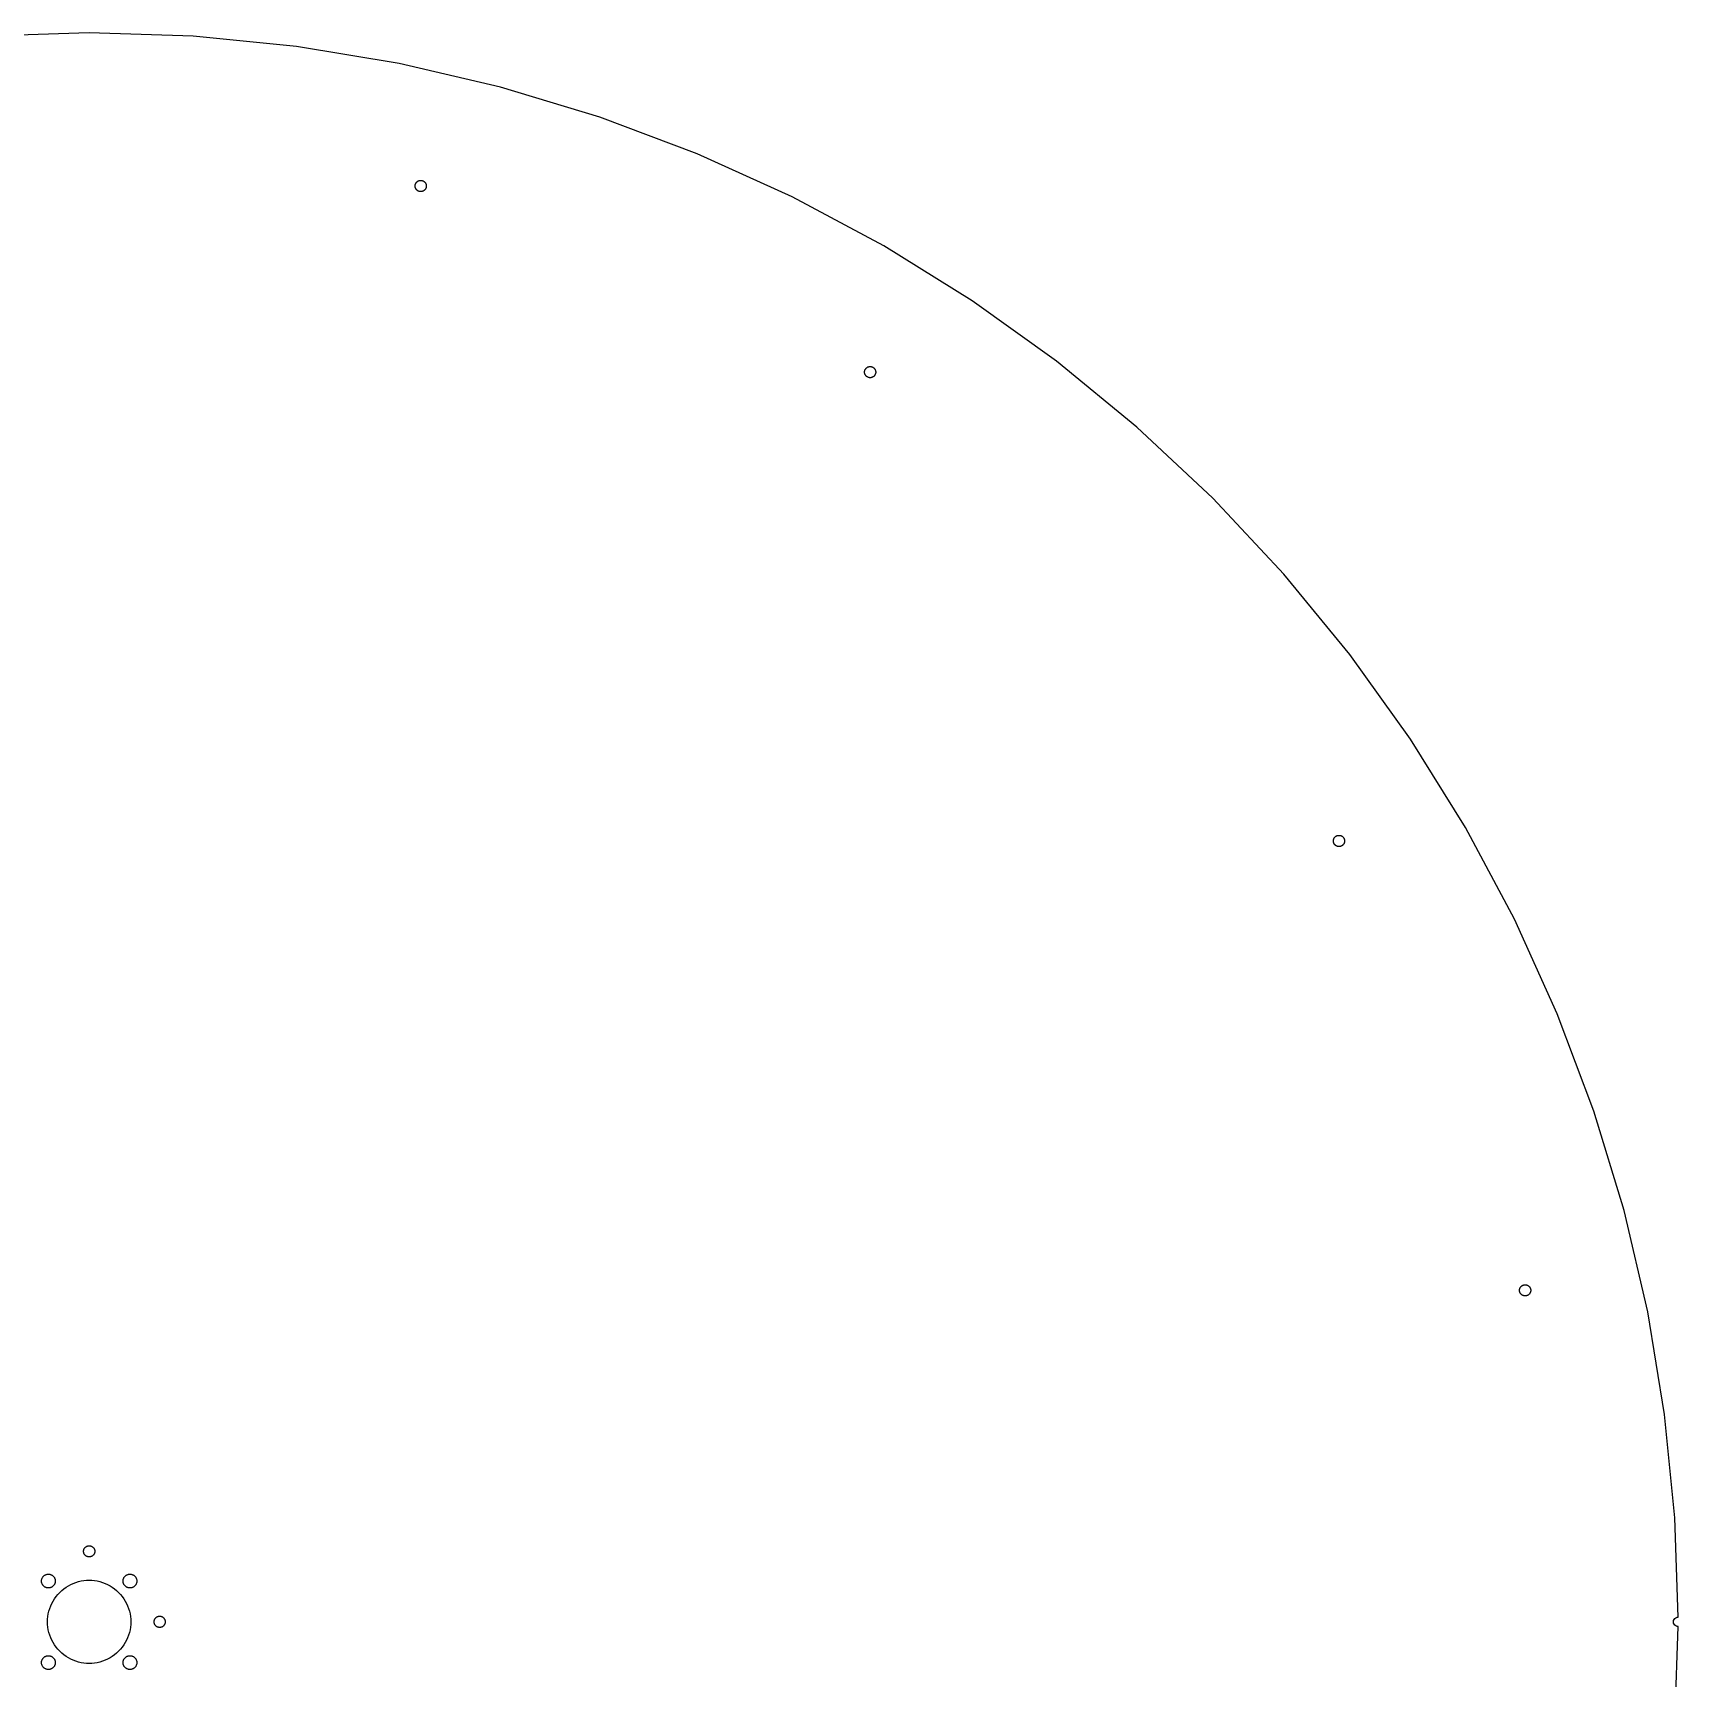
# Model space of a CAD drawing. Header units: metres. Extents: x -496 to 496, y -496 to 496.
# Drawn here: x -18 to 496, y -18 to 496 of the extents above; entities that cross this region are included whole.
import ezdxf

# ---------------------------------------------------------------- set-up
doc = ezdxf.new("R2010")
doc.units = ezdxf.units.M

msp = doc.modelspace()

# ---------------------------------------------------------------- linework, layer by layer
for p, q in [((0, 496), (-32.4399, 494.938)), ((32.4399, 494.938), (0, 496)), ((64.741, 491.757), (32.4399, 494.938)), ((96.7648, 486.469), (64.741, 491.757)), ((128.374, 479.099), (96.7648, 486.469)), ((159.434, 469.677), (128.374, 479.099)), ((189.811, 458.244), (159.434, 469.677)), ((219.375, 444.849), (189.811, 458.244)), ((101.727, 448.21), (101.731, 448.325)), ((101.731, 448.096), (101.727, 448.21)), ((101.731, 448.325), (101.742, 448.439)), ((101.742, 447.982), (101.731, 448.096)), ((101.742, 448.439), (101.761, 448.552)), ((101.761, 447.869), (101.742, 447.982)), ((101.761, 448.552), (101.787, 448.663)), ((101.787, 447.757), (101.761, 447.869)), ((101.787, 448.663), (101.82, 448.773)), ((101.82, 447.648), (101.787, 447.757)), ((101.82, 448.773), (101.861, 448.88)), ((101.861, 447.541), (101.82, 447.648)), ((101.861, 448.88), (101.908, 448.984)), ((101.908, 447.436), (101.861, 447.541)), ((101.908, 448.984), (101.962, 449.085)), ((101.962, 447.335), (101.908, 447.436)), ((101.962, 449.085), (102.022, 449.182)), ((102.022, 447.238), (101.962, 447.335)), ((102.022, 449.182), (102.089, 449.276)), ((102.089, 447.145), (102.022, 447.238)), ((102.089, 449.276), (102.162, 449.364)), ((102.162, 447.056), (102.089, 447.145)), ((102.162, 449.364), (102.24, 449.448)), ((102.24, 446.973), (102.162, 447.056)), ((102.24, 449.448), (102.324, 449.526)), ((102.324, 446.895), (102.24, 446.973)), ((102.324, 449.526), (102.412, 449.599)), ((102.412, 446.822), (102.324, 446.895)), ((102.412, 449.599), (102.505, 449.665)), ((102.505, 446.755), (102.412, 446.822)), ((102.505, 449.665), (102.602, 449.726)), ((102.602, 449.726), (102.703, 449.78)), ((102.703, 449.78), (102.808, 449.827)), ((102.808, 449.827), (102.915, 449.867)), ((102.915, 449.867), (103.025, 449.901)), ((103.025, 449.901), (103.136, 449.927)), ((103.136, 449.927), (103.249, 449.945)), ((103.249, 449.945), (103.363, 449.956)), ((103.363, 449.956), (103.477, 449.96)), ((103.477, 449.96), (103.592, 449.956)), ((103.592, 449.956), (103.706, 449.945)), ((103.706, 449.945), (103.819, 449.927)), ((103.819, 449.927), (103.93, 449.901)), ((103.93, 449.901), (104.04, 449.867)), ((104.04, 449.867), (104.147, 449.827)), ((104.147, 449.827), (104.251, 449.78)), ((104.251, 449.78), (104.352, 449.726)), ((104.352, 449.726), (104.45, 449.665)), ((104.45, 449.665), (104.543, 449.599)), ((104.543, 446.822), (104.45, 446.755)), ((104.543, 449.599), (104.631, 449.526)), ((104.631, 446.895), (104.543, 446.822)), ((104.631, 449.526), (104.715, 449.448)), ((104.715, 446.973), (104.631, 446.895)), ((104.715, 449.448), (104.793, 449.364)), ((104.793, 447.056), (104.715, 446.973)), ((104.793, 449.364), (104.866, 449.276)), ((104.866, 447.145), (104.793, 447.056)), ((104.866, 449.276), (104.933, 449.182)), ((104.933, 447.238), (104.866, 447.145)), ((104.933, 449.182), (104.993, 449.085)), ((104.993, 447.335), (104.933, 447.238)), ((104.993, 449.085), (105.047, 448.984)), ((105.047, 447.436), (104.993, 447.335)), ((105.047, 448.984), (105.094, 448.88)), ((105.094, 447.541), (105.047, 447.436)), ((105.094, 448.88), (105.135, 448.773)), ((105.135, 447.648), (105.094, 447.541)), ((105.135, 448.773), (105.168, 448.663)), ((105.168, 447.757), (105.135, 447.648)), ((105.168, 448.663), (105.194, 448.552)), ((105.194, 447.869), (105.168, 447.757)), ((105.194, 448.552), (105.213, 448.439)), ((105.213, 447.982), (105.194, 447.869)), ((105.213, 448.439), (105.224, 448.325)), ((105.224, 448.096), (105.213, 447.982)), ((105.224, 448.325), (105.227, 448.21)), ((105.227, 448.21), (105.224, 448.096)), ((102.602, 446.695), (102.505, 446.755)), ((102.703, 446.641), (102.602, 446.695)), ((102.808, 446.593), (102.703, 446.641)), ((102.915, 446.553), (102.808, 446.593)), ((103.025, 446.52), (102.915, 446.553)), ((103.136, 446.494), (103.025, 446.52)), ((103.249, 446.475), (103.136, 446.494)), ((103.363, 446.464), (103.249, 446.475)), ((103.477, 446.46), (103.363, 446.464)), ((103.592, 446.464), (103.477, 446.46)), ((103.706, 446.475), (103.592, 446.464)), ((103.819, 446.494), (103.706, 446.475)), ((103.93, 446.52), (103.819, 446.494)), ((104.04, 446.553), (103.93, 446.52)), ((104.147, 446.593), (104.04, 446.553)), ((104.251, 446.641), (104.147, 446.593)), ((104.352, 446.695), (104.251, 446.641)), ((104.45, 446.755), (104.352, 446.695)), ((248, 429.549), (219.375, 444.849)), ((275.563, 412.409), (248, 429.549)), ((301.946, 393.503), (275.563, 412.409)), ((242.017, 390.217), (242.028, 390.331)), ((242.028, 390.331), (242.046, 390.444)), ((242.046, 390.444), (242.072, 390.555)), ((242.072, 390.555), (242.106, 390.665)), ((242.106, 390.665), (242.146, 390.772)), ((242.146, 390.772), (242.193, 390.876)), ((242.193, 390.876), (242.247, 390.977)), ((242.247, 390.977), (242.308, 391.074)), ((242.308, 391.074), (242.374, 391.167)), ((242.374, 391.167), (242.447, 391.256)), ((242.447, 391.256), (242.525, 391.34)), ((242.525, 391.34), (242.609, 391.418)), ((242.609, 391.418), (242.698, 391.49)), ((242.698, 391.49), (242.791, 391.557)), ((242.791, 391.557), (242.888, 391.618)), ((242.888, 391.618), (242.989, 391.672)), ((242.989, 391.672), (243.093, 391.719)), ((243.093, 391.719), (243.2, 391.759)), ((243.2, 391.759), (243.31, 391.792)), ((243.31, 391.792), (243.421, 391.818)), ((243.421, 391.818), (243.534, 391.837)), ((243.534, 391.837), (243.648, 391.848)), ((243.648, 391.848), (243.763, 391.852)), ((243.763, 391.852), (243.877, 391.848)), ((243.877, 391.848), (243.991, 391.837)), ((243.991, 391.837), (244.104, 391.818)), ((244.104, 391.818), (244.216, 391.792)), ((244.216, 391.792), (244.325, 391.759)), ((244.325, 391.759), (244.433, 391.719)), ((244.433, 391.719), (244.537, 391.672)), ((244.537, 391.672), (244.638, 391.618)), ((244.638, 391.618), (244.735, 391.557)), ((244.735, 391.557), (244.828, 391.49)), ((244.828, 391.49), (244.917, 391.418)), ((244.917, 391.418), (245, 391.34)), ((245, 391.34), (245.079, 391.256)), ((245.079, 391.256), (245.151, 391.167)), ((245.151, 391.167), (245.218, 391.074)), ((245.218, 391.074), (245.278, 390.977)), ((245.278, 390.977), (245.332, 390.876)), ((245.332, 390.876), (245.38, 390.772)), ((245.38, 390.772), (245.42, 390.665)), ((245.42, 390.665), (245.453, 390.555)), ((245.453, 390.555), (245.479, 390.444)), ((245.479, 390.444), (245.498, 390.331)), ((245.498, 390.331), (245.509, 390.217)), ((327.036, 372.913), (301.946, 393.503)), ((242.013, 390.102), (242.017, 390.217)), ((242.017, 389.988), (242.013, 390.102)), ((242.028, 389.874), (242.017, 389.988)), ((242.046, 389.761), (242.028, 389.874)), ((242.072, 389.649), (242.046, 389.761)), ((242.106, 389.54), (242.072, 389.649)), ((242.146, 389.432), (242.106, 389.54)), ((242.193, 389.328), (242.146, 389.432)), ((242.247, 389.227), (242.193, 389.328)), ((242.308, 389.13), (242.247, 389.227)), ((242.374, 389.037), (242.308, 389.13)), ((242.447, 388.948), (242.374, 389.037)), ((242.525, 388.865), (242.447, 388.948)), ((242.609, 388.786), (242.525, 388.865)), ((242.698, 388.714), (242.609, 388.786)), ((242.791, 388.647), (242.698, 388.714)), ((242.888, 388.587), (242.791, 388.647)), ((242.989, 388.533), (242.888, 388.587)), ((243.093, 388.485), (242.989, 388.533)), ((243.2, 388.445), (243.093, 388.485)), ((243.31, 388.412), (243.2, 388.445)), ((243.421, 388.386), (243.31, 388.412)), ((243.534, 388.367), (243.421, 388.386)), ((243.648, 388.356), (243.534, 388.367)), ((243.763, 388.352), (243.648, 388.356)), ((243.877, 388.356), (243.763, 388.352)), ((243.991, 388.367), (243.877, 388.356)), ((244.104, 388.386), (243.991, 388.367)), ((244.216, 388.412), (244.104, 388.386)), ((244.325, 388.445), (244.216, 388.412)), ((244.433, 388.485), (244.325, 388.445)), ((244.537, 388.533), (244.433, 388.485)), ((244.638, 388.587), (244.537, 388.533)), ((244.735, 388.647), (244.638, 388.587)), ((244.828, 388.714), (244.735, 388.647)), ((244.917, 388.786), (244.828, 388.714)), ((245, 388.865), (244.917, 388.786)), ((245.079, 388.948), (245, 388.865)), ((245.151, 389.037), (245.079, 388.948)), ((245.218, 389.13), (245.151, 389.037)), ((245.278, 389.227), (245.218, 389.13)), ((245.332, 389.328), (245.278, 389.227)), ((245.38, 389.432), (245.332, 389.328)), ((245.42, 389.54), (245.38, 389.432)), ((245.453, 389.649), (245.42, 389.54)), ((245.479, 389.761), (245.453, 389.649)), ((245.498, 389.874), (245.479, 389.761)), ((245.509, 389.988), (245.498, 389.874)), ((245.509, 390.217), (245.513, 390.102)), ((245.513, 390.102), (245.509, 389.988)), ((350.725, 350.725), (327.036, 372.913)), ((372.913, 327.036), (350.725, 350.725)), ((393.503, 301.946), (372.913, 327.036)), ((412.409, 275.563), (393.503, 301.946)), ((429.549, 248), (412.409, 275.563)), ((444.849, 219.375), (429.549, 248)), ((388.352, 243.763), (388.356, 243.877)), ((388.356, 243.648), (388.352, 243.763)), ((388.356, 243.877), (388.367, 243.991)), ((388.367, 243.534), (388.356, 243.648)), ((388.367, 243.991), (388.386, 244.104)), ((388.386, 243.421), (388.367, 243.534)), ((388.386, 244.104), (388.412, 244.216)), ((388.412, 243.31), (388.386, 243.421)), ((388.412, 244.216), (388.445, 244.325)), ((388.445, 243.2), (388.412, 243.31)), ((388.445, 244.325), (388.485, 244.433)), ((388.485, 243.093), (388.445, 243.2)), ((388.485, 244.433), (388.533, 244.537)), ((388.533, 242.989), (388.485, 243.093)), ((388.533, 244.537), (388.587, 244.638)), ((388.587, 242.888), (388.533, 242.989)), ((388.587, 244.638), (388.647, 244.735)), ((388.647, 242.791), (388.587, 242.888)), ((388.647, 244.735), (388.714, 244.828)), ((388.714, 242.698), (388.647, 242.791)), ((388.714, 244.828), (388.786, 244.917)), ((388.786, 242.609), (388.714, 242.698)), ((388.786, 244.917), (388.865, 245)), ((388.865, 242.525), (388.786, 242.609)), ((388.865, 245), (388.948, 245.079)), ((388.948, 242.447), (388.865, 242.525)), ((388.948, 245.079), (389.037, 245.151)), ((389.037, 242.374), (388.948, 242.447)), ((389.037, 245.151), (389.13, 245.218)), ((389.13, 242.308), (389.037, 242.374)), ((389.13, 245.218), (389.227, 245.278)), ((389.227, 242.247), (389.13, 242.308)), ((389.227, 245.278), (389.328, 245.332)), ((389.328, 242.193), (389.227, 242.247)), ((389.328, 245.332), (389.432, 245.38)), ((389.432, 242.146), (389.328, 242.193)), ((389.432, 245.38), (389.54, 245.42)), ((389.54, 242.106), (389.432, 242.146)), ((389.54, 245.42), (389.649, 245.453)), ((389.649, 242.072), (389.54, 242.106)), ((389.649, 245.453), (389.761, 245.479)), ((389.761, 242.046), (389.649, 242.072)), ((389.761, 245.479), (389.874, 245.498)), ((389.874, 242.028), (389.761, 242.046)), ((389.874, 245.498), (389.988, 245.509)), ((389.988, 242.017), (389.874, 242.028)), ((389.988, 245.509), (390.102, 245.513)), ((390.102, 242.013), (389.988, 242.017)), ((390.102, 245.513), (390.217, 245.509)), ((390.217, 242.017), (390.102, 242.013)), ((390.217, 245.509), (390.331, 245.498)), ((390.331, 242.028), (390.217, 242.017)), ((390.331, 245.498), (390.444, 245.479)), ((390.444, 242.046), (390.331, 242.028)), ((390.444, 245.479), (390.555, 245.453)), ((390.555, 242.072), (390.444, 242.046)), ((390.555, 245.453), (390.665, 245.42)), ((390.665, 242.106), (390.555, 242.072)), ((390.665, 245.42), (390.772, 245.38)), ((390.772, 242.146), (390.665, 242.106)), ((390.772, 245.38), (390.876, 245.332)), ((390.876, 242.193), (390.772, 242.146)), ((390.876, 245.332), (390.977, 245.278)), ((390.977, 242.247), (390.876, 242.193)), ((390.977, 245.278), (391.074, 245.218)), ((391.074, 242.308), (390.977, 242.247)), ((391.074, 245.218), (391.167, 245.151)), ((391.167, 242.374), (391.074, 242.308)), ((391.167, 245.151), (391.256, 245.079)), ((391.256, 242.447), (391.167, 242.374)), ((391.256, 245.079), (391.34, 245)), ((391.34, 242.525), (391.256, 242.447)), ((391.34, 245), (391.418, 244.917)), ((391.418, 242.609), (391.34, 242.525)), ((391.418, 244.917), (391.49, 244.828)), ((391.49, 242.698), (391.418, 242.609)), ((391.49, 244.828), (391.557, 244.735)), ((391.557, 242.791), (391.49, 242.698)), ((391.557, 244.735), (391.618, 244.638)), ((391.618, 242.888), (391.557, 242.791)), ((391.618, 244.638), (391.672, 244.537)), ((391.672, 242.989), (391.618, 242.888)), ((391.672, 244.537), (391.719, 244.433)), ((391.719, 243.093), (391.672, 242.989)), ((391.719, 244.433), (391.759, 244.325)), ((391.759, 243.2), (391.719, 243.093)), ((391.759, 244.325), (391.792, 244.216)), ((391.792, 243.31), (391.759, 243.2)), ((391.792, 244.216), (391.818, 244.104)), ((391.818, 243.421), (391.792, 243.31)), ((391.818, 244.104), (391.837, 243.991)), ((391.837, 243.534), (391.818, 243.421)), ((391.837, 243.991), (391.848, 243.877)), ((391.848, 243.648), (391.837, 243.534)), ((391.848, 243.877), (391.852, 243.763)), ((391.852, 243.763), (391.848, 243.648)), ((458.244, 189.811), (444.849, 219.375)), ((469.677, 159.434), (458.244, 189.811)), ((479.099, 128.374), (469.677, 159.434)), ((486.469, 96.7648), (479.099, 128.374)), ((446.46, 103.477), (446.464, 103.592)), ((446.464, 103.363), (446.46, 103.477)), ((446.464, 103.592), (446.475, 103.706)), ((446.475, 103.249), (446.464, 103.363)), ((446.475, 103.706), (446.494, 103.819)), ((446.494, 103.136), (446.475, 103.249)), ((446.494, 103.819), (446.52, 103.93)), ((446.52, 103.025), (446.494, 103.136)), ((446.52, 103.93), (446.553, 104.04)), ((446.553, 102.915), (446.52, 103.025)), ((446.553, 104.04), (446.593, 104.147)), ((446.593, 102.808), (446.553, 102.915)), ((446.593, 104.147), (446.641, 104.251)), ((446.641, 102.703), (446.593, 102.808)), ((446.641, 104.251), (446.695, 104.352)), ((446.695, 104.352), (446.755, 104.45)), ((446.755, 104.45), (446.822, 104.543)), ((446.822, 104.543), (446.895, 104.631)), ((446.895, 104.631), (446.973, 104.715)), ((446.973, 104.715), (447.056, 104.793)), ((447.056, 104.793), (447.145, 104.866)), ((447.145, 104.866), (447.238, 104.933)), ((447.238, 104.933), (447.335, 104.993)), ((447.335, 104.993), (447.436, 105.047)), ((447.436, 105.047), (447.541, 105.094)), ((447.541, 105.094), (447.648, 105.135)), ((447.648, 105.135), (447.757, 105.168)), ((447.757, 105.168), (447.869, 105.194)), ((447.869, 105.194), (447.982, 105.213)), ((447.982, 105.213), (448.096, 105.224)), ((448.096, 105.224), (448.21, 105.227)), ((448.21, 105.227), (448.325, 105.224)), ((448.325, 105.224), (448.439, 105.213)), ((448.439, 105.213), (448.552, 105.194)), ((448.552, 105.194), (448.663, 105.168)), ((448.663, 105.168), (448.773, 105.135)), ((448.773, 105.135), (448.88, 105.094)), ((448.88, 105.094), (448.984, 105.047)), ((448.984, 105.047), (449.085, 104.993)), ((449.085, 104.993), (449.182, 104.933)), ((449.182, 104.933), (449.276, 104.866)), ((449.276, 104.866), (449.364, 104.793)), ((449.364, 104.793), (449.448, 104.715)), ((449.448, 104.715), (449.526, 104.631)), ((449.526, 104.631), (449.599, 104.543)), ((449.599, 104.543), (449.665, 104.45)), ((449.665, 104.45), (449.726, 104.352)), ((449.726, 104.352), (449.78, 104.251)), ((449.78, 104.251), (449.827, 104.147)), ((449.827, 102.808), (449.78, 102.703)), ((449.827, 104.147), (449.867, 104.04)), ((449.867, 102.915), (449.827, 102.808)), ((449.867, 104.04), (449.901, 103.93)), ((449.901, 103.025), (449.867, 102.915)), ((449.901, 103.93), (449.927, 103.819)), ((449.927, 103.136), (449.901, 103.025)), ((449.927, 103.819), (449.945, 103.706)), ((449.945, 103.249), (449.927, 103.136)), ((449.945, 103.706), (449.956, 103.592)), ((449.956, 103.363), (449.945, 103.249)), ((449.956, 103.592), (449.96, 103.477)), ((449.96, 103.477), (449.956, 103.363)), ((446.695, 102.602), (446.641, 102.703)), ((446.755, 102.505), (446.695, 102.602)), ((446.822, 102.412), (446.755, 102.505)), ((446.895, 102.324), (446.822, 102.412)), ((446.973, 102.24), (446.895, 102.324)), ((447.056, 102.162), (446.973, 102.24)), ((447.145, 102.089), (447.056, 102.162)), ((447.238, 102.022), (447.145, 102.089)), ((447.335, 101.962), (447.238, 102.022)), ((447.436, 101.908), (447.335, 101.962)), ((447.541, 101.861), (447.436, 101.908)), ((447.648, 101.82), (447.541, 101.861)), ((447.757, 101.787), (447.648, 101.82)), ((447.869, 101.761), (447.757, 101.787)), ((447.982, 101.742), (447.869, 101.761)), ((448.096, 101.731), (447.982, 101.742)), ((448.21, 101.727), (448.096, 101.731)), ((448.325, 101.731), (448.21, 101.727)), ((448.439, 101.742), (448.325, 101.731)), ((448.552, 101.761), (448.439, 101.742)), ((448.663, 101.787), (448.552, 101.761)), ((448.773, 101.82), (448.663, 101.787)), ((448.88, 101.861), (448.773, 101.82)), ((448.984, 101.908), (448.88, 101.861)), ((449.085, 101.962), (448.984, 101.908)), ((449.182, 102.022), (449.085, 101.962)), ((449.276, 102.089), (449.182, 102.022)), ((449.364, 102.162), (449.276, 102.089)), ((449.448, 102.24), (449.364, 102.162)), ((449.526, 102.324), (449.448, 102.24)), ((449.599, 102.412), (449.526, 102.324)), ((449.665, 102.505), (449.599, 102.412)), ((449.726, 102.602), (449.665, 102.505)), ((449.78, 102.703), (449.726, 102.602)), ((491.757, 64.741), (486.469, 96.7648)), ((494.938, 32.4399), (491.757, 64.741)), ((495.951, 1.49356), (494.938, 32.4399)), ((-1.75, 22), (-1.74625, 22.1144)), ((-1.74625, 21.8855), (-1.75, 22)), ((-1.74625, 22.1144), (-1.73502, 22.2284)), ((-1.73502, 21.7716), (-1.74625, 21.8855)), ((-1.73502, 22.2284), (-1.71637, 22.3414)), ((-1.71637, 21.6586), (-1.73502, 21.7716)), ((-1.71637, 22.3414), (-1.69037, 22.4529)), ((-1.69037, 21.5471), (-1.71637, 21.6586)), ((-1.69037, 22.4529), (-1.65712, 22.5625)), ((-1.65712, 21.4375), (-1.69037, 21.5471)), ((-1.65712, 22.5625), (-1.61678, 22.6697)), ((-1.61678, 21.3303), (-1.65712, 21.4375)), ((-1.61678, 22.6697), (-1.56952, 22.774)), ((-1.56952, 21.226), (-1.61678, 21.3303)), ((-1.56952, 22.774), (-1.51553, 22.875)), ((-1.51553, 21.125), (-1.56952, 21.226)), ((-1.51553, 22.875), (-1.45506, 22.9722)), ((-1.45506, 21.0277), (-1.51553, 21.125)), ((-1.45506, 22.9722), (-1.38837, 23.0653)), ((-1.38837, 20.9347), (-1.45506, 21.0277)), ((-1.38837, 23.0653), (-1.31572, 23.1539)), ((-1.31572, 20.8461), (-1.38837, 20.9347)), ((-1.31572, 23.1539), (-1.23743, 23.2374)), ((-1.23743, 20.7626), (-1.31572, 20.8461)), ((-1.23743, 23.2374), (-1.15385, 23.3157)), ((-1.15385, 20.6843), (-1.23743, 20.7626)), ((-1.15385, 23.3157), (-1.06532, 23.3884)), ((-1.06532, 20.6116), (-1.15385, 20.6843)), ((-1.06532, 23.3884), (-0.972244, 23.4551)), ((-0.972244, 20.5449), (-1.06532, 20.6116)), ((-0.972244, 23.4551), (-0.875, 23.5155)), ((-0.875, 20.4845), (-0.972244, 20.5449)), ((-0.875, 23.5155), (-0.774002, 23.5695)), ((-0.774002, 23.5695), (-0.669693, 23.6168)), ((-0.669693, 23.6168), (-0.562515, 23.6571)), ((-0.562515, 23.6571), (-0.452927, 23.6904)), ((-0.452927, 23.6904), (-0.3414, 23.7164)), ((-0.3414, 23.7164), (-0.228409, 23.735)), ((-0.228409, 23.735), (-0.114441, 23.7462)), ((-0.114441, 23.7462), (0, 23.75)), ((0, 23.75), (0.114441, 23.7462)), ((0.114441, 23.7462), (0.228409, 23.735)), ((0.228409, 23.735), (0.3414, 23.7164)), ((0.3414, 23.7164), (0.452927, 23.6904)), ((0.452927, 23.6904), (0.562515, 23.6571)), ((0.562515, 23.6571), (0.669693, 23.6168)), ((0.669693, 23.6168), (0.774002, 23.5695)), ((0.774002, 23.5695), (0.875, 23.5155)), ((0.875, 23.5155), (0.972244, 23.4551)), ((0.972244, 20.5449), (0.875, 20.4845)), ((0.972244, 23.4551), (1.06532, 23.3884)), ((1.06532, 20.6116), (0.972244, 20.5449)), ((1.06532, 23.3884), (1.15385, 23.3157)), ((1.15385, 20.6843), (1.06532, 20.6116)), ((1.15385, 23.3157), (1.23743, 23.2374)), ((1.23743, 20.7626), (1.15385, 20.6843)), ((1.23743, 23.2374), (1.31572, 23.1539)), ((1.31572, 20.8461), (1.23743, 20.7626)), ((1.31572, 23.1539), (1.38837, 23.0653)), ((1.38837, 20.9347), (1.31572, 20.8461)), ((1.38837, 23.0653), (1.45506, 22.9722)), ((1.45506, 21.0277), (1.38837, 20.9347)), ((1.45506, 22.9722), (1.51553, 22.875)), ((1.51553, 21.125), (1.45506, 21.0277)), ((1.51553, 22.875), (1.56952, 22.774)), ((1.56952, 21.226), (1.51553, 21.125)), ((1.56952, 22.774), (1.61678, 22.6697)), ((1.61678, 21.3303), (1.56952, 21.226)), ((1.61678, 22.6697), (1.65712, 22.5625)), ((1.65712, 21.4375), (1.61678, 21.3303)), ((1.65712, 22.5625), (1.69037, 22.4529)), ((1.69037, 21.5471), (1.65712, 21.4375)), ((1.69037, 22.4529), (1.71637, 22.3414)), ((1.71637, 21.6586), (1.69037, 21.5471)), ((1.71637, 22.3414), (1.73502, 22.2284)), ((1.73502, 21.7716), (1.71637, 21.6586)), ((1.73502, 22.2284), (1.74625, 22.1144)), ((1.74625, 21.8855), (1.73502, 21.7716)), ((1.74625, 22.1144), (1.75, 22)), ((1.75, 22), (1.74625, 21.8855)), ((-0.774002, 20.4305), (-0.875, 20.4845)), ((-0.669693, 20.3832), (-0.774002, 20.4305)), ((-0.562515, 20.3429), (-0.669693, 20.3832)), ((-0.452927, 20.3096), (-0.562515, 20.3429)), ((-0.3414, 20.2836), (-0.452927, 20.3096)), ((-0.228409, 20.265), (-0.3414, 20.2836)), ((-0.114441, 20.2537), (-0.228409, 20.265)), ((0, 20.25), (-0.114441, 20.2537)), ((0.114441, 20.2537), (0, 20.25)), ((0.228409, 20.265), (0.114441, 20.2537)), ((0.3414, 20.2836), (0.228409, 20.265)), ((0.452927, 20.3096), (0.3414, 20.2836)), ((0.562515, 20.3429), (0.452927, 20.3096)), ((0.669693, 20.3832), (0.562515, 20.3429)), ((0.774002, 20.4305), (0.669693, 20.3832)), ((0.875, 20.4845), (0.774002, 20.4305)), ((-14.8779, 12.7279), (-14.8733, 12.8685)), ((-14.8733, 12.5873), (-14.8779, 12.7279)), ((-14.8733, 12.8685), (-14.8595, 13.0085)), ((-14.8595, 12.4473), (-14.8733, 12.5873)), ((-14.8595, 13.0085), (-14.8366, 13.1474)), ((-14.8366, 12.3085), (-14.8595, 12.4473)), ((-14.8366, 13.1474), (-14.8047, 13.2844)), ((-14.8047, 12.1714), (-14.8366, 12.3085)), ((-14.8047, 13.2844), (-14.7638, 13.419)), ((-14.7638, 12.0368), (-14.8047, 12.1714)), ((-14.7638, 13.419), (-14.7142, 13.5507)), ((-14.7142, 11.9052), (-14.7638, 12.0368)), ((-14.7142, 13.5507), (-14.6562, 13.6788)), ((-14.6562, 11.777), (-14.7142, 11.9052)), ((-14.6562, 13.6788), (-14.5899, 13.8029)), ((-14.5899, 11.6529), (-14.6562, 11.777)), ((-14.5899, 13.8029), (-14.5156, 13.9224)), ((-14.5156, 11.5334), (-14.5899, 11.6529)), ((-14.5156, 13.9224), (-14.4336, 14.0368)), ((-14.4336, 11.4191), (-14.5156, 11.5334)), ((-14.4336, 14.0368), (-14.3444, 14.1455)), ((-14.3444, 11.3103), (-14.4336, 11.4191)), ((-14.3444, 14.1455), (-14.2482, 14.2482)), ((-14.2482, 11.2076), (-14.3444, 11.3103)), ((-14.2482, 14.2482), (-14.1455, 14.3444)), ((-14.1455, 11.1115), (-14.2482, 11.2076)), ((-14.1455, 14.3444), (-14.0368, 14.4336)), ((-14.0368, 11.0222), (-14.1455, 11.1115)), ((-14.0368, 14.4336), (-13.9224, 14.5156)), ((-13.9224, 10.9403), (-14.0368, 11.0222)), ((-13.9224, 14.5156), (-13.8029, 14.5899)), ((-13.8029, 10.866), (-13.9224, 10.9403)), ((-13.8029, 14.5899), (-13.6788, 14.6562)), ((-13.6788, 10.7996), (-13.8029, 10.866)), ((-13.6788, 14.6562), (-13.5507, 14.7142)), ((-13.5507, 10.7416), (-13.6788, 10.7996)), ((-13.5507, 14.7142), (-13.419, 14.7638)), ((-13.419, 10.692), (-13.5507, 10.7416)), ((-13.419, 14.7638), (-13.2844, 14.8047)), ((-13.2844, 10.6512), (-13.419, 10.692)), ((-13.2844, 14.8047), (-13.1474, 14.8366)), ((-13.1474, 10.6192), (-13.2844, 10.6512)), ((-13.1474, 14.8366), (-13.0085, 14.8595)), ((-13.0085, 10.5963), (-13.1474, 10.6192)), ((-13.0085, 14.8595), (-12.8685, 14.8733)), ((-12.8685, 10.5825), (-13.0085, 10.5963)), ((-12.8685, 14.8733), (-12.7279, 14.8779)), ((-12.7279, 10.5779), (-12.8685, 10.5825)), ((-12.7279, 14.8779), (-12.5873, 14.8733)), ((-12.5873, 10.5825), (-12.7279, 10.5779)), ((-12.5873, 14.8733), (-12.4473, 14.8595)), ((-12.4473, 10.5963), (-12.5873, 10.5825)), ((-12.4473, 14.8595), (-12.3085, 14.8366)), ((-12.3085, 10.6192), (-12.4473, 10.5963)), ((-12.3085, 14.8366), (-12.1714, 14.8047)), ((-12.1714, 10.6512), (-12.3085, 10.6192)), ((-12.1714, 14.8047), (-12.0368, 14.7638)), ((-12.0368, 10.692), (-12.1714, 10.6512)), ((-12.0368, 14.7638), (-11.9052, 14.7142)), ((-11.9052, 10.7416), (-12.0368, 10.692)), ((-11.9052, 14.7142), (-11.777, 14.6562)), ((-11.777, 10.7996), (-11.9052, 10.7416)), ((-11.777, 14.6562), (-11.6529, 14.5899)), ((-11.6529, 10.866), (-11.777, 10.7996)), ((-11.6529, 14.5899), (-11.5334, 14.5156)), ((-11.5334, 10.9403), (-11.6529, 10.866)), ((-11.5334, 14.5156), (-11.4191, 14.4336)), ((-11.4191, 11.0222), (-11.5334, 10.9403)), ((-11.4191, 14.4336), (-11.3103, 14.3444)), ((-11.3103, 11.1115), (-11.4191, 11.0222)), ((-11.3103, 14.3444), (-11.2076, 14.2482)), ((-11.2076, 11.2076), (-11.3103, 11.1115)), ((-11.2076, 14.2482), (-11.1115, 14.1455)), ((-11.1115, 11.3103), (-11.2076, 11.2076)), ((-11.1115, 14.1455), (-11.0222, 14.0368)), ((-11.0222, 11.4191), (-11.1115, 11.3103)), ((-11.0222, 14.0368), (-10.9403, 13.9224)), ((-10.9403, 11.5334), (-11.0222, 11.4191)), ((-10.9403, 13.9224), (-10.866, 13.8029)), ((-10.866, 11.6529), (-10.9403, 11.5334)), ((-10.866, 13.8029), (-10.7996, 13.6788)), ((-10.7996, 11.777), (-10.866, 11.6529)), ((-10.7996, 13.6788), (-10.7416, 13.5507)), ((-10.7416, 11.9052), (-10.7996, 11.777)), ((-10.7416, 13.5507), (-10.692, 13.419)), ((-10.692, 12.0368), (-10.7416, 11.9052)), ((-10.692, 13.419), (-10.6512, 13.2844)), ((-10.6512, 12.1714), (-10.692, 12.0368)), ((-10.6512, 13.2844), (-10.6192, 13.1474)), ((-10.6192, 12.3085), (-10.6512, 12.1714)), ((-10.6192, 13.1474), (-10.5963, 13.0085)), ((-10.5963, 12.4473), (-10.6192, 12.3085)), ((-10.5963, 13.0085), (-10.5825, 12.8685)), ((-10.5825, 12.5873), (-10.5963, 12.4473)), ((-10.5825, 12.8685), (-10.5779, 12.7279)), ((-10.5779, 12.7279), (-10.5825, 12.5873)), ((-8.57149, 9.77391), (-7.91389, 10.3136)), ((-7.91389, 10.3136), (-7.22241, 10.8091)), ((-7.22241, 10.8091), (-6.5, 11.2583)), ((-6.5, 11.2583), (-5.74974, 11.6593)), ((-5.74974, 11.6593), (-4.97488, 12.0104)), ((-4.97488, 12.0104), (-4.17871, 12.3101)), ((-4.17871, 12.3101), (-3.36464, 12.557)), ((-3.36464, 12.557), (-2.53616, 12.7502)), ((-2.53616, 12.7502), (-1.69684, 12.8888)), ((-1.69684, 12.8888), (-0.850235, 12.9722)), ((-0.850235, 12.9722), (0, 13)), ((0, 13), (0.850235, 12.9722)), ((0.850235, 12.9722), (1.69684, 12.8888)), ((1.69684, 12.8888), (2.53616, 12.7502)), ((2.53616, 12.7502), (3.36464, 12.557)), ((3.36464, 12.557), (4.17871, 12.3101)), ((4.17871, 12.3101), (4.97488, 12.0104)), ((4.97488, 12.0104), (5.74974, 11.6593)), ((5.74974, 11.6593), (6.5, 11.2583)), ((6.5, 11.2583), (7.22241, 10.8091)), ((7.22241, 10.8091), (7.91389, 10.3136)), ((7.91389, 10.3136), (8.57149, 9.77391)), ((10.5779, 12.7279), (10.5825, 12.8685)), ((10.5825, 12.5873), (10.5779, 12.7279)), ((10.5825, 12.8685), (10.5963, 13.0085)), ((10.5963, 12.4473), (10.5825, 12.5873)), ((10.5963, 13.0085), (10.6192, 13.1474)), ((10.6192, 12.3085), (10.5963, 12.4473)), ((10.6192, 13.1474), (10.6512, 13.2844)), ((10.6512, 12.1714), (10.6192, 12.3085)), ((10.6512, 13.2844), (10.692, 13.419)), ((10.692, 12.0368), (10.6512, 12.1714)), ((10.692, 13.419), (10.7416, 13.5507)), ((10.7416, 11.9052), (10.692, 12.0368)), ((10.7416, 13.5507), (10.7996, 13.6788)), ((10.7996, 11.777), (10.7416, 11.9052)), ((10.7996, 13.6788), (10.866, 13.8029)), ((10.866, 11.6529), (10.7996, 11.777)), ((10.866, 13.8029), (10.9403, 13.9224)), ((10.9403, 11.5334), (10.866, 11.6529)), ((10.9403, 13.9224), (11.0222, 14.0368)), ((11.0222, 11.4191), (10.9403, 11.5334)), ((11.0222, 14.0368), (11.1115, 14.1455)), ((11.1115, 11.3103), (11.0222, 11.4191)), ((11.1115, 14.1455), (11.2076, 14.2482)), ((11.2076, 11.2076), (11.1115, 11.3103)), ((11.2076, 14.2482), (11.3103, 14.3444)), ((11.3103, 11.1115), (11.2076, 11.2076)), ((11.3103, 14.3444), (11.4191, 14.4336)), ((11.4191, 11.0222), (11.3103, 11.1115)), ((11.4191, 14.4336), (11.5334, 14.5156)), ((11.5334, 10.9403), (11.4191, 11.0222)), ((11.5334, 14.5156), (11.6529, 14.5899)), ((11.6529, 10.866), (11.5334, 10.9403)), ((11.6529, 14.5899), (11.777, 14.6562)), ((11.777, 10.7996), (11.6529, 10.866)), ((11.777, 14.6562), (11.9052, 14.7142)), ((11.9052, 10.7416), (11.777, 10.7996)), ((11.9052, 14.7142), (12.0368, 14.7638)), ((12.0368, 10.692), (11.9052, 10.7416)), ((12.0368, 14.7638), (12.1714, 14.8047)), ((12.1714, 10.6512), (12.0368, 10.692)), ((12.1714, 14.8047), (12.3085, 14.8366)), ((12.3085, 10.6192), (12.1714, 10.6512)), ((12.3085, 14.8366), (12.4473, 14.8595)), ((12.4473, 10.5963), (12.3085, 10.6192)), ((12.4473, 14.8595), (12.5873, 14.8733)), ((12.5873, 10.5825), (12.4473, 10.5963)), ((12.5873, 14.8733), (12.7279, 14.8779)), ((12.7279, 10.5779), (12.5873, 10.5825)), ((12.7279, 14.8779), (12.8685, 14.8733)), ((12.8685, 10.5825), (12.7279, 10.5779)), ((12.8685, 14.8733), (13.0085, 14.8595)), ((13.0085, 10.5963), (12.8685, 10.5825)), ((13.0085, 14.8595), (13.1474, 14.8366)), ((13.1474, 10.6192), (13.0085, 10.5963)), ((13.1474, 14.8366), (13.2844, 14.8047)), ((13.2844, 10.6512), (13.1474, 10.6192)), ((13.2844, 14.8047), (13.419, 14.7638)), ((13.419, 10.692), (13.2844, 10.6512)), ((13.419, 14.7638), (13.5507, 14.7142)), ((13.5507, 10.7416), (13.419, 10.692)), ((13.5507, 14.7142), (13.6788, 14.6562)), ((13.6788, 10.7996), (13.5507, 10.7416)), ((13.6788, 14.6562), (13.8029, 14.5899)), ((13.8029, 10.866), (13.6788, 10.7996)), ((13.8029, 14.5899), (13.9224, 14.5156)), ((13.9224, 10.9403), (13.8029, 10.866)), ((13.9224, 14.5156), (14.0368, 14.4336)), ((14.0368, 11.0222), (13.9224, 10.9403)), ((14.0368, 14.4336), (14.1455, 14.3444)), ((14.1455, 11.1115), (14.0368, 11.0222)), ((14.1455, 14.3444), (14.2482, 14.2482)), ((14.2482, 11.2076), (14.1455, 11.1115)), ((14.2482, 14.2482), (14.3444, 14.1455)), ((14.3444, 11.3103), (14.2482, 11.2076)), ((14.3444, 14.1455), (14.4336, 14.0368)), ((14.4336, 11.4191), (14.3444, 11.3103)), ((14.4336, 14.0368), (14.5156, 13.9224)), ((14.5156, 11.5334), (14.4336, 11.4191)), ((14.5156, 13.9224), (14.5899, 13.8029)), ((14.5899, 11.6529), (14.5156, 11.5334)), ((14.5899, 13.8029), (14.6562, 13.6788)), ((14.6562, 11.777), (14.5899, 11.6529)), ((14.6562, 13.6788), (14.7142, 13.5507)), ((14.7142, 11.9052), (14.6562, 11.777)), ((14.7142, 13.5507), (14.7638, 13.419)), ((14.7638, 12.0368), (14.7142, 11.9052)), ((14.7638, 13.419), (14.8047, 13.2844)), ((14.8047, 12.1714), (14.7638, 12.0368)), ((14.8047, 13.2844), (14.8366, 13.1474)), ((14.8366, 12.3085), (14.8047, 12.1714)), ((14.8366, 13.1474), (14.8595, 13.0085)), ((14.8595, 12.4473), (14.8366, 12.3085)), ((14.8595, 13.0085), (14.8733, 12.8685)), ((14.8733, 12.5873), (14.8595, 12.4473)), ((14.8733, 12.8685), (14.8779, 12.7279)), ((14.8779, 12.7279), (14.8733, 12.5873)), ((-12.0104, 4.97488), (-11.6593, 5.74974)), ((-11.6593, 5.74974), (-11.2583, 6.5)), ((-11.2583, 6.5), (-10.8091, 7.22241)), ((-10.8091, 7.22241), (-10.3136, 7.91389)), ((-10.3136, 7.91389), (-9.77391, 8.57149)), ((-9.77391, 8.57149), (-9.19238, 9.19238)), ((-9.19238, 9.19238), (-8.57149, 9.77391)), ((8.57149, 9.77391), (9.19238, 9.19238)), ((9.19238, 9.19238), (9.77391, 8.57149)), ((9.77391, 8.57149), (10.3136, 7.91389)), ((10.3136, 7.91389), (10.8091, 7.22241)), ((10.8091, 7.22241), (11.2583, 6.5)), ((11.2583, 6.5), (11.6593, 5.74974)), ((11.6593, 5.74974), (12.0104, 4.97488)), ((-13, 0), (-12.9722, 0.850235)), ((-12.9722, -0.850235), (-13, 0)), ((-12.9722, 0.850235), (-12.8888, 1.69684)), ((-12.8888, 1.69684), (-12.7502, 2.53616)), ((-12.7502, 2.53616), (-12.557, 3.36464)), ((-12.557, 3.36464), (-12.3101, 4.17871)), ((-12.3101, 4.17871), (-12.0104, 4.97488)), ((12.0104, 4.97488), (12.3101, 4.17871)), ((12.3101, 4.17871), (12.557, 3.36464)), ((12.557, 3.36464), (12.7502, 2.53616)), ((12.7502, 2.53616), (12.8888, 1.69684)), ((12.8888, 1.69684), (12.9722, 0.850235)), ((12.9722, 0.850235), (13, 0)), ((13, 0), (12.9722, -0.850235)), ((20.25, 0), (20.2537, 0.114441)), ((20.2537, -0.114441), (20.25, 0)), ((20.2537, 0.114441), (20.265, 0.228409)), ((20.265, 0.228409), (20.2836, 0.3414)), ((20.2836, 0.3414), (20.3096, 0.452927)), ((20.3096, 0.452927), (20.3429, 0.562515)), ((20.3429, 0.562515), (20.3832, 0.669693)), ((20.3832, 0.669693), (20.4305, 0.774002)), ((20.4305, 0.774002), (20.4845, 0.875)), ((20.4845, 0.875), (20.5449, 0.972244)), ((20.5449, 0.972244), (20.6116, 1.06532)), ((20.6116, 1.06532), (20.6843, 1.15385)), ((20.6843, 1.15385), (20.7626, 1.23743)), ((20.7626, 1.23743), (20.8461, 1.31572)), ((20.8461, 1.31572), (20.9347, 1.38837)), ((20.9347, 1.38837), (21.0277, 1.45506)), ((21.0277, 1.45506), (21.125, 1.51553)), ((21.125, 1.51553), (21.226, 1.56952)), ((21.226, 1.56952), (21.3303, 1.61678)), ((21.3303, 1.61678), (21.4375, 1.65712)), ((21.4375, 1.65712), (21.5471, 1.69037)), ((21.5471, 1.69037), (21.6586, 1.71637)), ((21.6586, 1.71637), (21.7716, 1.73502)), ((21.7716, 1.73502), (21.8855, 1.74625)), ((21.8855, 1.74625), (22, 1.75)), ((22, 1.75), (22.1144, 1.74625)), ((22.1144, 1.74625), (22.2284, 1.73502)), ((22.2284, 1.73502), (22.3414, 1.71637)), ((22.3414, 1.71637), (22.4529, 1.69037)), ((22.4529, 1.69037), (22.5625, 1.65712)), ((22.5625, 1.65712), (22.6697, 1.61678)), ((22.6697, 1.61678), (22.774, 1.56952)), ((22.774, 1.56952), (22.875, 1.51553)), ((22.875, 1.51553), (22.9722, 1.45506)), ((22.9722, 1.45506), (23.0653, 1.38837)), ((23.0653, 1.38837), (23.1539, 1.31572)), ((23.1539, 1.31572), (23.2374, 1.23743)), ((23.2374, 1.23743), (23.3157, 1.15385)), ((23.3157, 1.15385), (23.3884, 1.06532)), ((23.3884, 1.06532), (23.4551, 0.972244)), ((23.4551, 0.972244), (23.5155, 0.875)), ((23.5155, 0.875), (23.5695, 0.774002)), ((23.5695, 0.774002), (23.6168, 0.669693)), ((23.6168, 0.669693), (23.6571, 0.562515)), ((23.6571, 0.562515), (23.6904, 0.452927)), ((23.6904, 0.452927), (23.7164, 0.3414)), ((23.7164, 0.3414), (23.735, 0.228409)), ((23.735, 0.228409), (23.7462, 0.114441)), ((23.7462, 0.114441), (23.75, 0)), ((23.75, 0), (23.7462, -0.114441)), ((494.5, 0), (494.551, 0.388214)), ((494.551, -0.388214), (494.5, 0)), ((494.551, 0.388214), (494.701, 0.75)), ((494.701, 0.75), (494.939, 1.06065)), ((494.939, 1.06065), (495.25, 1.29903)), ((495.25, 1.29903), (495.612, 1.44888)), ((495.612, 1.44888), (495.951, 1.49356)), ((-12.8888, -1.69684), (-12.9722, -0.850235)), ((-12.7502, -2.53616), (-12.8888, -1.69684)), ((-12.557, -3.36464), (-12.7502, -2.53616)), ((-12.3101, -4.17871), (-12.557, -3.36464)), ((-12.0104, -4.97488), (-12.3101, -4.17871)), ((-11.6593, -5.74974), (-12.0104, -4.97488)), ((12.0104, -4.97488), (11.6593, -5.74974)), ((12.3101, -4.17871), (12.0104, -4.97488)), ((12.557, -3.36464), (12.3101, -4.17871)), ((12.7502, -2.53616), (12.557, -3.36464)), ((12.8888, -1.69684), (12.7502, -2.53616)), ((12.9722, -0.850235), (12.8888, -1.69684)), ((20.265, -0.228409), (20.2537, -0.114441)), ((20.2836, -0.3414), (20.265, -0.228409)), ((20.3096, -0.452927), (20.2836, -0.3414)), ((20.3429, -0.562515), (20.3096, -0.452927)), ((20.3832, -0.669693), (20.3429, -0.562515)), ((20.4305, -0.774002), (20.3832, -0.669693)), ((20.4845, -0.875), (20.4305, -0.774002)), ((20.5449, -0.972244), (20.4845, -0.875)), ((20.6116, -1.06532), (20.5449, -0.972244)), ((20.6843, -1.15385), (20.6116, -1.06532)), ((20.7626, -1.23743), (20.6843, -1.15385)), ((20.8461, -1.31572), (20.7626, -1.23743)), ((20.9347, -1.38837), (20.8461, -1.31572)), ((21.0277, -1.45506), (20.9347, -1.38837)), ((21.125, -1.51553), (21.0277, -1.45506)), ((21.226, -1.56952), (21.125, -1.51553)), ((21.3303, -1.61678), (21.226, -1.56952)), ((21.4375, -1.65712), (21.3303, -1.61678)), ((21.5471, -1.69037), (21.4375, -1.65712)), ((21.6586, -1.71637), (21.5471, -1.69037)), ((21.7716, -1.73502), (21.6586, -1.71637)), ((21.8855, -1.74625), (21.7716, -1.73502)), ((22, -1.75), (21.8855, -1.74625)), ((22.1144, -1.74625), (22, -1.75)), ((22.2284, -1.73502), (22.1144, -1.74625)), ((22.3414, -1.71637), (22.2284, -1.73502)), ((22.4529, -1.69037), (22.3414, -1.71637)), ((22.5625, -1.65712), (22.4529, -1.69037)), ((22.6697, -1.61678), (22.5625, -1.65712)), ((22.774, -1.56952), (22.6697, -1.61678)), ((22.875, -1.51553), (22.774, -1.56952)), ((22.9722, -1.45506), (22.875, -1.51553)), ((23.0653, -1.38837), (22.9722, -1.45506)), ((23.1539, -1.31572), (23.0653, -1.38837)), ((23.2374, -1.23743), (23.1539, -1.31572)), ((23.3157, -1.15385), (23.2374, -1.23743)), ((23.3884, -1.06532), (23.3157, -1.15385)), ((23.4551, -0.972244), (23.3884, -1.06532)), ((23.5155, -0.875), (23.4551, -0.972244)), ((23.5695, -0.774002), (23.5155, -0.875)), ((23.6168, -0.669693), (23.5695, -0.774002)), ((23.6571, -0.562515), (23.6168, -0.669693)), ((23.6904, -0.452927), (23.6571, -0.562515)), ((23.7164, -0.3414), (23.6904, -0.452927)), ((23.735, -0.228409), (23.7164, -0.3414)), ((23.7462, -0.114441), (23.735, -0.228409)), ((494.701, -0.75), (494.551, -0.388214)), ((494.939, -1.06065), (494.701, -0.75)), ((494.938, -32.4399), (495.951, -1.49356)), ((495.25, -1.29903), (494.939, -1.06065)), ((495.612, -1.44888), (495.25, -1.29903)), ((495.951, -1.49356), (495.612, -1.44888)), ((-11.2583, -6.5), (-11.6593, -5.74974)), ((-10.8091, -7.22241), (-11.2583, -6.5)), ((-10.3136, -7.91389), (-10.8091, -7.22241)), ((-9.77391, -8.57149), (-10.3136, -7.91389)), ((-9.19238, -9.19238), (-9.77391, -8.57149)), ((-8.57149, -9.77391), (-9.19238, -9.19238)), ((-7.91389, -10.3136), (-8.57149, -9.77391)), ((8.57149, -9.77391), (7.91389, -10.3136)), ((9.19238, -9.19238), (8.57149, -9.77391)), ((9.77391, -8.57149), (9.19238, -9.19238)), ((10.3136, -7.91389), (9.77391, -8.57149)), ((10.8091, -7.22241), (10.3136, -7.91389)), ((11.2583, -6.5), (10.8091, -7.22241)), ((11.6593, -5.74974), (11.2583, -6.5)), ((-14.8779, -12.7279), (-14.8733, -12.5873)), ((-14.8733, -12.8685), (-14.8779, -12.7279)), ((-14.8733, -12.5873), (-14.8595, -12.4473)), ((-14.8595, -13.0085), (-14.8733, -12.8685)), ((-14.8595, -12.4473), (-14.8366, -12.3085)), ((-14.8366, -13.1474), (-14.8595, -13.0085)), ((-14.8366, -12.3085), (-14.8047, -12.1714)), ((-14.8047, -13.2844), (-14.8366, -13.1474)), ((-14.8047, -12.1714), (-14.7638, -12.0368)), ((-14.7638, -13.419), (-14.8047, -13.2844)), ((-14.7638, -12.0368), (-14.7142, -11.9052)), ((-14.7142, -13.5507), (-14.7638, -13.419)), ((-14.7142, -11.9052), (-14.6562, -11.777)), ((-14.6562, -13.6788), (-14.7142, -13.5507)), ((-14.6562, -11.777), (-14.5899, -11.6529)), ((-14.5899, -13.8029), (-14.6562, -13.6788)), ((-14.5899, -11.6529), (-14.5156, -11.5334)), ((-14.5156, -13.9224), (-14.5899, -13.8029)), ((-14.5156, -11.5334), (-14.4336, -11.4191)), ((-14.4336, -14.0368), (-14.5156, -13.9224)), ((-14.4336, -11.4191), (-14.3444, -11.3103)), ((-14.3444, -14.1455), (-14.4336, -14.0368)), ((-14.3444, -11.3103), (-14.2482, -11.2076)), ((-14.2482, -14.2482), (-14.3444, -14.1455)), ((-14.2482, -11.2076), (-14.1455, -11.1115)), ((-14.1455, -14.3444), (-14.2482, -14.2482)), ((-14.1455, -11.1115), (-14.0368, -11.0222)), ((-14.0368, -14.4336), (-14.1455, -14.3444)), ((-14.0368, -11.0222), (-13.9224, -10.9403)), ((-13.9224, -14.5156), (-14.0368, -14.4336)), ((-13.9224, -10.9403), (-13.8029, -10.866)), ((-13.8029, -14.5899), (-13.9224, -14.5156)), ((-13.8029, -10.866), (-13.6788, -10.7996)), ((-13.6788, -14.6562), (-13.8029, -14.5899)), ((-13.6788, -10.7996), (-13.5507, -10.7416)), ((-13.5507, -14.7142), (-13.6788, -14.6562)), ((-13.5507, -10.7416), (-13.419, -10.692)), ((-13.419, -14.7638), (-13.5507, -14.7142)), ((-13.419, -10.692), (-13.2844, -10.6512)), ((-13.2844, -14.8047), (-13.419, -14.7638)), ((-13.2844, -10.6512), (-13.1474, -10.6192)), ((-13.1474, -14.8366), (-13.2844, -14.8047)), ((-13.1474, -10.6192), (-13.0085, -10.5963)), ((-13.0085, -14.8595), (-13.1474, -14.8366)), ((-13.0085, -10.5963), (-12.8685, -10.5825)), ((-12.8685, -14.8733), (-13.0085, -14.8595)), ((-12.8685, -10.5825), (-12.7279, -10.5779)), ((-12.7279, -14.8779), (-12.8685, -14.8733)), ((-12.7279, -10.5779), (-12.5873, -10.5825)), ((-12.5873, -14.8733), (-12.7279, -14.8779)), ((-12.5873, -10.5825), (-12.4473, -10.5963)), ((-12.4473, -14.8595), (-12.5873, -14.8733)), ((-12.4473, -10.5963), (-12.3085, -10.6192)), ((-12.3085, -14.8366), (-12.4473, -14.8595)), ((-12.3085, -10.6192), (-12.1714, -10.6512)), ((-12.1714, -14.8047), (-12.3085, -14.8366)), ((-12.1714, -10.6512), (-12.0368, -10.692)), ((-12.0368, -14.7638), (-12.1714, -14.8047)), ((-12.0368, -10.692), (-11.9052, -10.7416)), ((-11.9052, -14.7142), (-12.0368, -14.7638)), ((-11.9052, -10.7416), (-11.777, -10.7996)), ((-11.777, -14.6562), (-11.9052, -14.7142)), ((-11.777, -10.7996), (-11.6529, -10.866)), ((-11.6529, -14.5899), (-11.777, -14.6562)), ((-11.6529, -10.866), (-11.5334, -10.9403)), ((-11.5334, -14.5156), (-11.6529, -14.5899)), ((-11.5334, -10.9403), (-11.4191, -11.0222)), ((-11.4191, -14.4336), (-11.5334, -14.5156)), ((-11.4191, -11.0222), (-11.3103, -11.1115)), ((-11.3103, -14.3444), (-11.4191, -14.4336)), ((-11.3103, -11.1115), (-11.2076, -11.2076)), ((-11.2076, -14.2482), (-11.3103, -14.3444)), ((-11.2076, -11.2076), (-11.1115, -11.3103)), ((-11.1115, -14.1455), (-11.2076, -14.2482)), ((-11.1115, -11.3103), (-11.0222, -11.4191)), ((-11.0222, -14.0368), (-11.1115, -14.1455)), ((-11.0222, -11.4191), (-10.9403, -11.5334)), ((-10.9403, -13.9224), (-11.0222, -14.0368)), ((-10.9403, -11.5334), (-10.866, -11.6529)), ((-10.866, -13.8029), (-10.9403, -13.9224)), ((-10.866, -11.6529), (-10.7996, -11.777)), ((-10.7996, -13.6788), (-10.866, -13.8029)), ((-10.7996, -11.777), (-10.7416, -11.9052)), ((-10.7416, -13.5507), (-10.7996, -13.6788)), ((-10.7416, -11.9052), (-10.692, -12.0368)), ((-10.692, -13.419), (-10.7416, -13.5507)), ((-10.692, -12.0368), (-10.6512, -12.1714)), ((-10.6512, -13.2844), (-10.692, -13.419)), ((-10.6512, -12.1714), (-10.6192, -12.3085)), ((-10.6192, -13.1474), (-10.6512, -13.2844)), ((-10.6192, -12.3085), (-10.5963, -12.4473)), ((-10.5963, -13.0085), (-10.6192, -13.1474)), ((-10.5963, -12.4473), (-10.5825, -12.5873)), ((-10.5825, -12.8685), (-10.5963, -13.0085)), ((-10.5825, -12.5873), (-10.5779, -12.7279)), ((-10.5779, -12.7279), (-10.5825, -12.8685)), ((-7.22241, -10.8091), (-7.91389, -10.3136)), ((-6.5, -11.2583), (-7.22241, -10.8091)), ((-5.74974, -11.6593), (-6.5, -11.2583)), ((-4.97488, -12.0104), (-5.74974, -11.6593)), ((-4.17871, -12.3101), (-4.97488, -12.0104)), ((-3.36464, -12.557), (-4.17871, -12.3101)), ((-2.53616, -12.7502), (-3.36464, -12.557)), ((-1.69684, -12.8888), (-2.53616, -12.7502)), ((-0.850235, -12.9722), (-1.69684, -12.8888)), ((0, -13), (-0.850235, -12.9722)), ((0.850235, -12.9722), (0, -13)), ((1.69684, -12.8888), (0.850235, -12.9722)), ((2.53616, -12.7502), (1.69684, -12.8888)), ((3.36464, -12.557), (2.53616, -12.7502)), ((4.17871, -12.3101), (3.36464, -12.557)), ((4.97488, -12.0104), (4.17871, -12.3101)), ((5.74974, -11.6593), (4.97488, -12.0104)), ((6.5, -11.2583), (5.74974, -11.6593)), ((7.22241, -10.8091), (6.5, -11.2583)), ((7.91389, -10.3136), (7.22241, -10.8091)), ((10.5779, -12.7279), (10.5825, -12.5873)), ((10.5825, -12.8685), (10.5779, -12.7279)), ((10.5825, -12.5873), (10.5963, -12.4473)), ((10.5963, -13.0085), (10.5825, -12.8685)), ((10.5963, -12.4473), (10.6192, -12.3085)), ((10.6192, -13.1474), (10.5963, -13.0085)), ((10.6192, -12.3085), (10.6512, -12.1714)), ((10.6512, -13.2844), (10.6192, -13.1474)), ((10.6512, -12.1714), (10.692, -12.0368)), ((10.692, -13.419), (10.6512, -13.2844)), ((10.692, -12.0368), (10.7416, -11.9052)), ((10.7416, -13.5507), (10.692, -13.419)), ((10.7416, -11.9052), (10.7996, -11.777)), ((10.7996, -13.6788), (10.7416, -13.5507)), ((10.7996, -11.777), (10.866, -11.6529)), ((10.866, -13.8029), (10.7996, -13.6788)), ((10.866, -11.6529), (10.9403, -11.5334)), ((10.9403, -13.9224), (10.866, -13.8029)), ((10.9403, -11.5334), (11.0222, -11.4191)), ((11.0222, -14.0368), (10.9403, -13.9224)), ((11.0222, -11.4191), (11.1115, -11.3103)), ((11.1115, -14.1455), (11.0222, -14.0368)), ((11.1115, -11.3103), (11.2076, -11.2076)), ((11.2076, -14.2482), (11.1115, -14.1455)), ((11.2076, -11.2076), (11.3103, -11.1115)), ((11.3103, -14.3444), (11.2076, -14.2482)), ((11.3103, -11.1115), (11.4191, -11.0222)), ((11.4191, -14.4336), (11.3103, -14.3444)), ((11.4191, -11.0222), (11.5334, -10.9403)), ((11.5334, -14.5156), (11.4191, -14.4336)), ((11.5334, -10.9403), (11.6529, -10.866)), ((11.6529, -14.5899), (11.5334, -14.5156)), ((11.6529, -10.866), (11.777, -10.7996)), ((11.777, -14.6562), (11.6529, -14.5899)), ((11.777, -10.7996), (11.9052, -10.7416)), ((11.9052, -14.7142), (11.777, -14.6562)), ((11.9052, -10.7416), (12.0368, -10.692)), ((12.0368, -14.7638), (11.9052, -14.7142)), ((12.0368, -10.692), (12.1714, -10.6512)), ((12.1714, -14.8047), (12.0368, -14.7638)), ((12.1714, -10.6512), (12.3085, -10.6192)), ((12.3085, -14.8366), (12.1714, -14.8047)), ((12.3085, -10.6192), (12.4473, -10.5963)), ((12.4473, -14.8595), (12.3085, -14.8366)), ((12.4473, -10.5963), (12.5873, -10.5825)), ((12.5873, -14.8733), (12.4473, -14.8595)), ((12.5873, -10.5825), (12.7279, -10.5779)), ((12.7279, -14.8779), (12.5873, -14.8733)), ((12.7279, -10.5779), (12.8685, -10.5825)), ((12.8685, -14.8733), (12.7279, -14.8779)), ((12.8685, -10.5825), (13.0085, -10.5963)), ((13.0085, -14.8595), (12.8685, -14.8733)), ((13.0085, -10.5963), (13.1474, -10.6192)), ((13.1474, -14.8366), (13.0085, -14.8595)), ((13.1474, -10.6192), (13.2844, -10.6512)), ((13.2844, -14.8047), (13.1474, -14.8366)), ((13.2844, -10.6512), (13.419, -10.692)), ((13.419, -14.7638), (13.2844, -14.8047)), ((13.419, -10.692), (13.5507, -10.7416)), ((13.5507, -14.7142), (13.419, -14.7638)), ((13.5507, -10.7416), (13.6788, -10.7996)), ((13.6788, -14.6562), (13.5507, -14.7142)), ((13.6788, -10.7996), (13.8029, -10.866)), ((13.8029, -14.5899), (13.6788, -14.6562)), ((13.8029, -10.866), (13.9224, -10.9403)), ((13.9224, -14.5156), (13.8029, -14.5899)), ((13.9224, -10.9403), (14.0368, -11.0222)), ((14.0368, -14.4336), (13.9224, -14.5156)), ((14.0368, -11.0222), (14.1455, -11.1115)), ((14.1455, -14.3444), (14.0368, -14.4336)), ((14.1455, -11.1115), (14.2482, -11.2076)), ((14.2482, -14.2482), (14.1455, -14.3444)), ((14.2482, -11.2076), (14.3444, -11.3103)), ((14.3444, -14.1455), (14.2482, -14.2482)), ((14.3444, -11.3103), (14.4336, -11.4191)), ((14.4336, -14.0368), (14.3444, -14.1455)), ((14.4336, -11.4191), (14.5156, -11.5334)), ((14.5156, -13.9224), (14.4336, -14.0368)), ((14.5156, -11.5334), (14.5899, -11.6529)), ((14.5899, -13.8029), (14.5156, -13.9224)), ((14.5899, -11.6529), (14.6562, -11.777)), ((14.6562, -13.6788), (14.5899, -13.8029)), ((14.6562, -11.777), (14.7142, -11.9052)), ((14.7142, -13.5507), (14.6562, -13.6788)), ((14.7142, -11.9052), (14.7638, -12.0368)), ((14.7638, -13.419), (14.7142, -13.5507)), ((14.7638, -12.0368), (14.8047, -12.1714)), ((14.8047, -13.2844), (14.7638, -13.419)), ((14.8047, -12.1714), (14.8366, -12.3085)), ((14.8366, -13.1474), (14.8047, -13.2844)), ((14.8366, -12.3085), (14.8595, -12.4473)), ((14.8595, -13.0085), (14.8366, -13.1474)), ((14.8595, -12.4473), (14.8733, -12.5873)), ((14.8733, -12.8685), (14.8595, -13.0085)), ((14.8733, -12.5873), (14.8779, -12.7279)), ((14.8779, -12.7279), (14.8733, -12.8685))]:
    msp.add_line(p, q)

doc.saveas('drawing.dxf')
